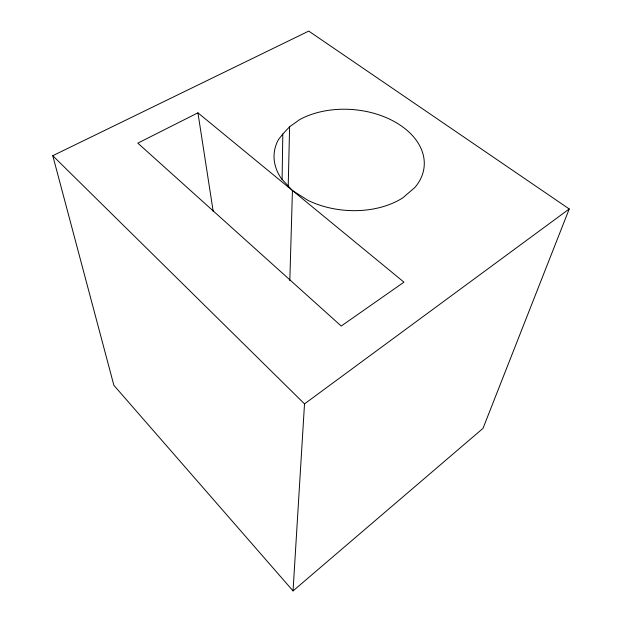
<?xml version="1.0" encoding="UTF-8"?>
<svg xmlns="http://www.w3.org/2000/svg" width="622" height="622" viewBox="0 0 622 622"><rect width="100%" height="100%" fill="white"/><g stroke="black" fill="none" stroke-linecap="round" stroke-linejoin="round"><path stroke-width="0.93" d="M282.1 179.602L282.808 134.041L289.611 126.764L299.695 119.572A75.278 50.506 4.8 0 1 396.331 122.728A75.278 50.506 4.8 0 1 414.897 187.471L402.776 197.866A75.278 50.506 4.8 0 1 307.82 200.284L292.441 190.503L281.354 178.592A75.278 50.506 4.8 0 1 278.431 139.623L282.808 134.041M288.196 186.763L289.611 126.764M289.821 280.608L292.441 190.503M293.048 590.9L304.516 403.88L52.777 155.694L308.745 31.1L569.223 208.969L482.999 428.371L293.048 590.9L113.888 385.337L52.777 155.694M304.516 403.88L569.223 208.969M197.928 112.831L137.835 143.138L341.229 326.045L403.966 282.155L197.928 112.831L213.222 211.55"/></g></svg>
